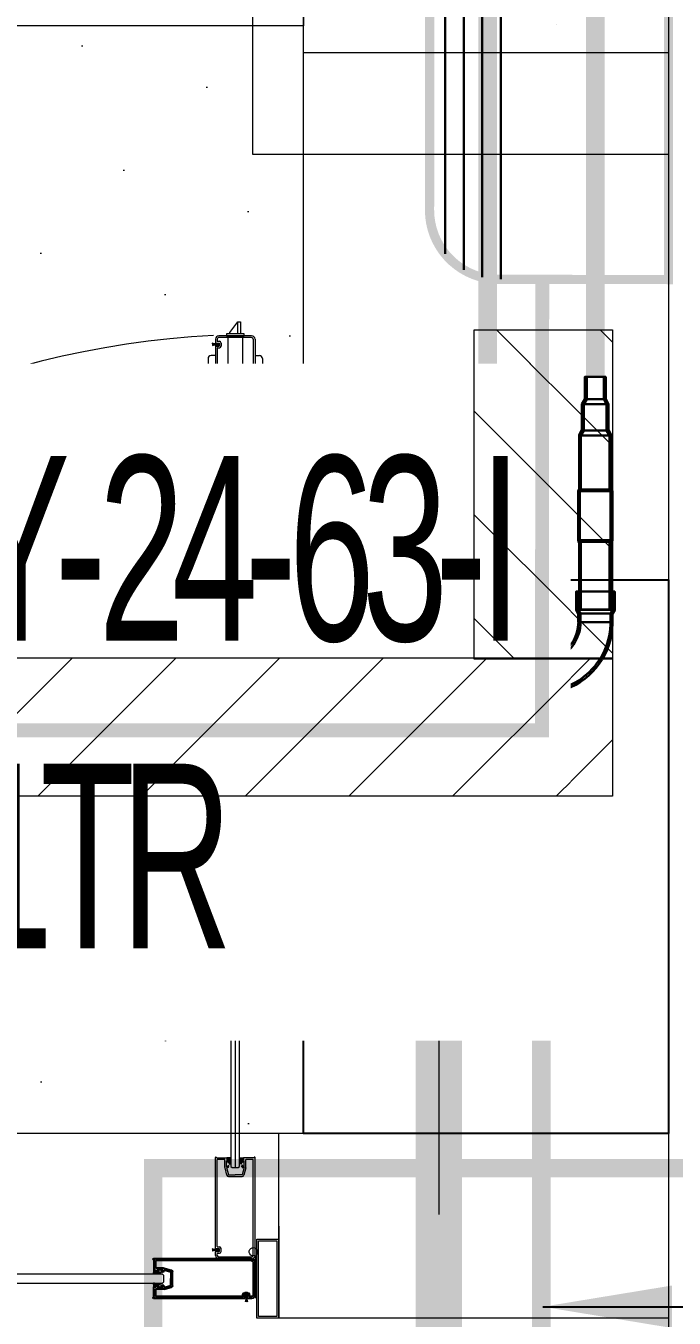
# Model space of a CAD drawing. Header units: millimetres. Extents: x -81374 to 485233, y -39075 to 157313.
# Drawn here: x 48387 to 49089, y 13484 to 14884 of the extents above; entities that cross this region are included whole.
import ezdxf
from ezdxf.enums import TextEntityAlignment as Align

# ---------------------------------------------------------------- set-up
doc = ezdxf.new("R2010")
doc.units = ezdxf.units.MM
doc.linetypes.add('CENTER', pattern=[2, 1.25, -0.25, 0.25, -0.25])
doc.linetypes.add('HIDDEN', pattern=[0.375, 0.25, -0.125])
for name, color, linetype in [('2', 7, 'Continuous'), ('ceilings', 253, 'Continuous'), ('CEN', 252, 'CENTER'), ('M-HVAC ELLIPTICAL DUCT', 6, 'Continuous'), ('M-HVAC VRV PIPE', 152, 'Continuous'), ('PCE-HVACTEXT', 7, 'Continuous')]:
    doc.layers.add(name, color=color, linetype=linetype)
for name, color, linetype, lineweight in [('CB-AC CABLE TRAY', 213, 'Continuous', 15), ('DRAIN PIPE', 76, 'Continuous', 30), ('G-IMPT', 8, 'Continuous', 5), ('M HVAC CFM TEXT', 3, 'Continuous', 30), ('MEP HVAC UNITS', 160, 'Continuous', 5), ('P-PIPE-IDEN', 7, 'Continuous', 9), ('vrv text', 90, 'Continuous', 30)]:
    doc.layers.add(name, color=color, linetype=linetype, lineweight=lineweight)
doc.styles.add('Arial_2', font='arial.ttf', dxfattribs={"height": 75})
doc.styles.add('rs', font='romans.shx', dxfattribs={"width": 0.75})
doc.styles.get("Standard").update_dxf_attribs({"font": 'arial.ttf'})
doc.dimstyles.new('GLAZ ALU', dxfattribs={"dimscale": 100, "dimtxt": 2, "dimasz": 1.4, "dimexe": 0.8, "dimexo": 0.8, "dimgap": 0.75, "dimtad": 1, "dimdec": 0, "dimzin": 0, "dimdsep": 46, "dimtxsty": 'rs', "dimcen": 0.09, "dimclrd": 8, "dimclre": 8, "dimclrt": 2, "dimadec": 0, "dimazin": 0, "dimtfac": 1, "dimtdec": 0, "dimtmove": 0, "dimatfit": 3, "dimfxl": 1, "dimtolj": 1, "dimtzin": 0, "dimarcsym": 0})

# ---------------------------------------------------------------- blocks, each defined once
blk = doc.blocks.new('ng')
at = {"layer": 'CEN', "color": 9, "linetype": 'HIDDEN', "lineweight": 0, "ltscale": 1500, "true_color": 0xc7c8ca}
blk.add_lwpolyline([(41677, 27139), (41677, 25472.8), (37577, 25472.8), (37577, 27139)], dxfattribs=at)
blk = doc.blocks.new('A$C4A242C7C')
at = {"layer": '2', "color": 6, "linetype": 'Continuous'}
for p, q in [((0, 4), (0, 115.4)), ((0.4, 115.8), (0.6, 115.8)), ((1.4, 115), (13, 115)), ((2, 113), (10.5, 113)), ((2, 4), (2, 113)), ((10.5, 103.9), (10.5, 113)), ((10.6, 103.4), (12.8, 95.2)), ((14, 111.3), (12.5, 111.3)), ((12.5, 104.8), (12.5, 111.3)), ((14, 104.8), (12.5, 104.8)), ((14.8, 103.8), (12.5, 103.8)), ((12.5, 103.8), (14.7, 95.7)), ((13, 115), (13, 112.6)), ((14.7, 112.6), (13, 112.6)), ((14, 110), (14, 111.3)), ((14, 106.1), (14, 104.8)), ((14.3, 109.8), (15, 110)), ((14.3, 106.3), (15, 106.1)), ((14.7, 112.6), (15.2, 110.4)), ((14.8, 103.8), (15.2, 105.6)), ((30.3, 112.6), (29.8, 110.4)), ((30.2, 103.8), (29.8, 105.6)), ((30.7, 109.8), (30, 110)), ((30.7, 106.3), (30, 106.1)), ((30.2, 103.8), (32.5, 103.8)), ((32, 112.6), (30.3, 112.6)), ((32.5, 103.8), (30.3, 95.7)), ((31, 111.3), (32.5, 111.3)), ((31, 110), (31, 111.3)), ((31, 106.1), (31, 104.8)), ((31, 104.8), (32.5, 104.8)), ((32, 115), (32, 112.6)), ((43.6, 115), (32, 115)), ((34.4, 103.4), (32.2, 95.2)), ((32.5, 104.8), (32.5, 111.3)), ((34.5, 113), (43, 113)), ((34.5, 103.9), (34.5, 113)), ((43, 14.2), (43, 113)), ((44.6, 115.8), (44.4, 115.8)), ((45, 11.7), (45, 115.4)), ((14.7, 95.7), (22.5, 95.7)), ((30.3, 93.7), (14.7, 93.7)), ((30.3, 95.7), (22.5, 95.7)), ((4, 2), (41, 2)), ((4, 0), (41, 0)), ((38.5, 8.4), (38.5, 11.7)), ((42.5, 13.7), (40.5, 13.7)), ((40.5, 8.8), (40.5, 11.3)), ((42.5, 6.4), (40.5, 6.4)), ((44, 11.7), (40.9, 11.7)), ((44, 8.4), (40.9, 8.4)), ((43, 4), (43, 5.9)), ((44, 11.6), (44, 11.7)), ((44, 8.4), (44, 8.5)), ((44.4, 11.2), (44.5, 11.2)), ((44.4, 8.9), (44.5, 8.9)), ((45, 4), (45, 8.4))]:
    blk.add_line(p, q, dxfattribs=at)
for centre, radius, start, end in [((0.4, 115.4), 0.4, 90, 180), ((0.6, 115.4), 0.4, 0, 90), ((1.4, 115.4), 0.4, 180, 270), ((12.5, 103.9), 2, 180, 195), ((14.2, 110), 0.2, 180, 285), ((14.2, 106.1), 0.2, 75, 180), ((14.8, 110.3), 0.4, 285, 15), ((14.8, 105.7), 0.4, 345, 75), ((30.1, 110.3), 0.4, 165, 255), ((30.1, 105.7), 0.4, 105, 195), ((30.8, 110), 0.2, 255, 0), ((30.8, 106.1), 0.2, 0, 105), ((32.5, 103.9), 2, 345, 0), ((43.6, 115.4), 0.4, 270, 0), ((44.4, 115.4), 0.4, 90, 180), ((44.6, 115.4), 0.4, 0, 90), ((14.7, 95.7), 2, 195, 270), ((30.3, 95.7), 2, 270, 345), ((4, 4), 4, 180, 270), ((4, 4), 2, 180, 270), ((40.5, 11.7), 2, 90, 180), ((40.5, 8.4), 2, 180, 270), ((40.9, 11.3), 0.4, 90, 180), ((40.9, 8.8), 0.4, 180, 270), ((41, 4), 4, 270, 0), ((41, 4), 2, 270, 0), ((42.5, 14.2), 0.5, 270, 0), ((42.5, 5.9), 0.5, 0, 90), ((44.4, 11.6), 0.4, 180, 270), ((44.4, 8.5), 0.4, 90, 180), ((44.5, 11.7), 0.5, 270, 0), ((44.5, 8.4), 0.5, 0, 90)]:
    blk.add_arc(centre, radius, start, end, dxfattribs=at)
blk = doc.blocks.new('floor plan 1')
at = {"layer": 'G-IMPT', "color": 8, "ltscale": 500}
for p, q in [((9088, -56009.4), (9088, -51009.4)), ((9088, -52559.4), (9509.9, -52559.4)), ((9509.9, -52559.4), (9533.7, -52559.4)), ((9509.9, -52645.1), (9509.9, -52559.4)), ((9509.9, -52559.4), (9509.9, -52659.4)), ((9510.1, -52759.4), (9509.9, -52559.4)), ((9511.8, -52561.3), (9531.8, -52561.3)), ((9511.8, -52643.2), (9511.8, -52561.3)), ((9531.8, -52561.3), (9531.8, -52643.2)), ((9533.7, -52559.4), (9533.7, -52645.1)), ((9533.7, -52581.8), (9533.7, -52628.6)), ((9535.5, -52581.8), (9533.7, -52581.8)), ((9535.5, -52627.2), (9535.5, -52581.8)), ((9544.4, -52579.6), (9543.7, -52577.2)), ((9544.6, -52579.6), (9544.1, -52577.2)), ((9545.6, -52579.6), (9544.4, -52579.6)), ((9544.4, -52584.9), (9544.4, -52579.6)), ((9545.6, -52581.4), (9544.4, -52581.4)), ((9545.6, -52583.2), (9544.4, -52583.2)), ((9544.8, -52579.6), (9544.6, -52577.2)), ((9545, -52579.6), (9545, -52577.2)), ((9545.2, -52579.6), (9545.5, -52577.2)), ((9545.4, -52579.6), (9545.9, -52577.2)), ((9545.6, -52579.6), (9546.3, -52577.2)), ((9545.6, -52584.9), (9545.6, -52579.6)), ((9545.6, -52584.9), (9544.4, -52584.9)), ((9635.7, -52597.5), (9634.3, -52598.9)), ((10382.1, -52597.5), (9635.7, -52597.5)), ((9634.3, -52598.9), (9634.3, -52605.6)), ((9634.3, -52605.6), (9635.7, -52607)), ((9635.7, -52607), (10382.1, -52607)), ((9539.3, -52623.7), (9574.5, -52623.7)), ((9539.3, -52625.6), (9574.5, -52625.6)), ((9535.5, -52627.5), (9535.5, -52733.6)), ((9537.4, -52627.5), (9537.4, -52731.3)), ((9572.2, -52631.7), (9572.2, -52634.8)), ((9576, -52629.8), (9574.1, -52629.8)), ((9574.1, -52632), (9574.1, -52634.4)), ((9576, -52636.7), (9574.1, -52636.7)), ((9574.2, -52633.8), (9574.2, -52632.6)), ((9574.2, -52632.6), (9579.6, -52632.6)), ((9574.2, -52633.8), (9579.6, -52633.8)), ((9577.4, -52631.7), (9574.4, -52631.7)), ((9577.4, -52634.8), (9574.4, -52634.8)), ((9576, -52633.8), (9576, -52632.6)), ((9576.4, -52627.5), (9576.4, -52629.3)), ((9576.4, -52637.2), (9576.4, -52731.3)), ((9577.4, -52631.7), (9577.4, -52631.8)), ((9577.4, -52634.7), (9577.4, -52634.8)), ((9577.8, -52632.1), (9577.9, -52632.1)), ((9577.8, -52633.8), (9577.8, -52632.6)), ((9577.8, -52634.3), (9577.9, -52634.3)), ((9578.3, -52627.5), (9578.3, -52631.7)), ((9578.3, -52634.8), (9578.3, -52733.6)), ((9579.6, -52632.6), (9582, -52631.9)), ((9579.6, -52632.8), (9582, -52632.3)), ((9579.6, -52633.8), (9579.6, -52632.6)), ((9579.6, -52633), (9582, -52632.8)), ((9579.6, -52633.2), (9582, -52633.2)), ((9579.6, -52633.4), (9582, -52633.7)), ((9579.6, -52633.7), (9582, -52634.1)), ((9579.6, -52633.8), (9582, -52634.6)), ((9533.7, -52645.1), (9509.9, -52645.1)), ((9531.8, -52643.2), (9511.8, -52643.2)), ((9545.5, -52722.7), (9545.5, -52731.3)), ((9545.6, -52722.2), (9547.6, -52714.4)), ((9547.4, -52722.5), (9549.5, -52714.8)), ((9549.5, -52722.5), (9547.4, -52722.5)), ((9548.8, -52723.5), (9547.4, -52723.5)), ((9547.4, -52723.5), (9547.4, -52729.7)), ((9548.8, -52724.7), (9548.8, -52723.5)), ((9564.3, -52712.9), (9549.5, -52712.9)), ((9549.5, -52714.8), (9556.9, -52714.8)), ((9549.5, -52722.5), (9550, -52724.3)), ((9553.6, -52722.5), (9552.2, -52723.9)), ((9552.2, -52723.9), (9552.2, -53523.5)), ((9560.2, -52722.5), (9553.6, -52722.5)), ((9564.3, -52714.8), (9556.9, -52714.8)), ((9556.9, -53524.9), (9556.9, -52722.5)), ((9561.7, -52723.9), (9560.2, -52722.5)), ((9561.7, -53523.5), (9561.7, -52723.9)), ((9564.3, -52722.5), (9563.8, -52724.3)), ((9566.4, -52722.5), (9564.3, -52714.8)), ((9564.3, -52722.5), (9566.4, -52722.5)), ((9565, -52723.5), (9566.4, -52723.5)), ((9565, -52724.7), (9565, -52723.5)), ((9568.3, -52722.2), (9566.2, -52714.4)), ((9566.4, -52723.5), (9566.4, -52729.7)), ((9568.3, -52722.7), (9568.3, -52731.3)), ((9535.9, -52734), (9536.1, -52734)), ((9536.8, -52733.2), (9547.9, -52733.2)), ((9537.4, -52731.3), (9545.5, -52731.3)), ((9548.8, -52729.7), (9547.4, -52729.7)), ((9547.9, -52733.2), (9547.9, -52730.9)), ((9549.4, -52730.9), (9547.9, -52730.9)), ((9548.8, -52728.4), (9548.8, -52729.7)), ((9549.1, -52724.9), (9549.7, -52724.7)), ((9549.1, -52728.2), (9549.7, -52728.4)), ((9549.4, -52730.9), (9550, -52728.9)), ((9564.4, -52730.9), (9563.8, -52728.9)), ((9564.8, -52724.9), (9564.1, -52724.7)), ((9564.8, -52728.2), (9564.1, -52728.4)), ((9566, -52730.9), (9564.4, -52730.9)), ((9565, -52728.4), (9565, -52729.7)), ((9565, -52729.7), (9566.4, -52729.7)), ((9566, -52733.2), (9566, -52730.9)), ((9577, -52733.2), (9566, -52733.2)), ((9568.3, -52731.3), (9576.4, -52731.3)), ((9578, -52734), (9577.8, -52734)), ((9088, -52759.4), (9510.1, -52759.4)), ((9500.4, -53465.1), (9507, -53465.1)), ((9613.5, -53465.1), (9606.8, -53465.1)), ((9497, -53585.6), (9497, -53468.4)), ((9510.4, -53468.4), (9510.4, -53572.3)), ((9603.5, -53468.4), (9603.5, -53572.3)), ((9616.8, -53585.6), (9616.8, -53468.4)), ((9535.5, -53619.9), (9535.5, -53513.8)), ((9535.9, -53513.4), (9536.1, -53513.4)), ((9536.8, -53514.2), (9547.9, -53514.2)), ((9537.4, -53516.1), (9545.5, -53516.1)), ((9537.4, -53619.9), (9537.4, -53516.1)), ((9545.5, -53524.7), (9545.5, -53516.1)), ((9548.8, -53517.7), (9547.4, -53517.7)), ((9547.4, -53523.9), (9547.4, -53517.7)), ((9547.9, -53514.2), (9547.9, -53516.5)), ((9549.4, -53516.5), (9547.9, -53516.5)), ((9548.8, -53519), (9548.8, -53517.7)), ((9549.1, -53519.2), (9549.7, -53519)), ((9549.4, -53516.5), (9550, -53518.5)), ((9564.4, -53516.5), (9563.8, -53518.5)), ((9564.8, -53519.2), (9564.1, -53519)), ((9566, -53516.5), (9564.4, -53516.5)), ((9565, -53517.7), (9566.4, -53517.7)), ((9565, -53519), (9565, -53517.7)), ((9566, -53514.2), (9566, -53516.5)), ((9577, -53514.2), (9566, -53514.2)), ((9566.4, -53523.9), (9566.4, -53517.7)), ((9568.3, -53516.1), (9576.4, -53516.1)), ((9568.3, -53524.7), (9568.3, -53516.1)), ((9576.4, -53610.2), (9576.4, -53516.1)), ((9578, -53513.4), (9577.8, -53513.4)), ((9578.3, -53612.6), (9578.3, -53513.8)), ((9545.6, -53525.2), (9547.6, -53533.1)), ((9548.8, -53523.9), (9547.4, -53523.9)), ((9549.5, -53524.9), (9547.4, -53524.9)), ((9547.4, -53524.9), (9549.5, -53532.6)), ((9548.8, -53522.7), (9548.8, -53523.9)), ((9549.1, -53522.5), (9549.7, -53522.7)), ((9549.5, -53524.9), (9550, -53523.2)), ((9549.5, -53532.6), (9556.9, -53532.6)), ((9564.3, -53534.5), (9549.5, -53534.5)), ((9553.6, -53524.9), (9552.2, -53523.5)), ((9560.2, -53524.9), (9553.6, -53524.9)), ((9564.3, -53532.6), (9556.9, -53532.6)), ((9561.7, -53523.5), (9560.2, -53524.9)), ((9564.3, -53524.9), (9563.8, -53523.2)), ((9564.8, -53522.5), (9564.1, -53522.7)), ((9564.3, -53524.9), (9566.4, -53524.9)), ((9566.4, -53524.9), (9564.3, -53532.6)), ((9565, -53522.7), (9565, -53523.9)), ((9565, -53523.9), (9566.4, -53523.9)), ((9568.3, -53525.2), (9566.2, -53533.1)), ((9530.8, -53562.3), (9535.5, -53562.3)), ((9583, -53562.3), (9578.3, -53562.3)), ((9513.7, -53575.6), (9527.5, -53575.6)), ((9527.5, -53598.9), (9527.5, -53565.6)), ((9535.5, -53587), (9535.5, -53577.5)), ((9535.5, -53577.5), (9578.3, -53577.5)), ((9578.3, -53577.5), (9578.3, -53587)), ((9586.3, -53598.9), (9586.3, -53565.6)), ((9600.1, -53575.6), (9586.3, -53575.6)), ((9527.5, -53588.9), (9500.4, -53588.9)), ((9578.3, -53587), (9535.5, -53587)), ((9549.2, -53622.2), (9549.2, -53587)), ((9549.2, -53587), (9564.5, -53587)), ((9564.5, -53587), (9564.5, -53622.2)), ((9586.3, -53588.9), (9613.5, -53588.9)), ((9535.5, -53602.3), (9530.8, -53602.3)), ((9578.3, -53602.3), (9583, -53602.3)), ((9572.2, -53615.8), (9572.2, -53612.6)), ((9576, -53610.7), (9574.1, -53610.7)), ((9574.1, -53615.4), (9574.1, -53613)), ((9576, -53617.7), (9574.1, -53617.7)), ((9574.2, -53613.6), (9574.2, -53614.9)), ((9574.2, -53613.6), (9579.6, -53613.6)), ((9574.2, -53614.9), (9579.6, -53614.9)), ((9577.4, -53612.6), (9574.4, -53612.6)), ((9577.4, -53615.8), (9574.4, -53615.8)), ((9576, -53613.6), (9576, -53614.9)), ((9576.4, -53619.9), (9576.4, -53618.1)), ((9577.4, -53612.7), (9577.4, -53612.6)), ((9577.4, -53615.8), (9577.4, -53615.7)), ((9577.8, -53613.1), (9577.9, -53613.1)), ((9577.8, -53613.6), (9577.8, -53614.9)), ((9577.8, -53615.3), (9577.9, -53615.3)), ((9578.3, -53619.9), (9578.3, -53615.8)), ((9579.6, -53613.6), (9582, -53612.9)), ((9579.6, -53613.8), (9582, -53613.4)), ((9579.6, -53613.6), (9579.6, -53614.9)), ((9579.6, -53614.1), (9582, -53613.8)), ((9579.6, -53614.3), (9582, -53614.3)), ((9579.6, -53614.5), (9582, -53614.7)), ((9579.6, -53614.7), (9582, -53615.2)), ((9579.6, -53614.9), (9582, -53615.6)), ((9539.3, -53621.8), (9574.5, -53621.8)), ((9539.3, -53623.7), (9574.5, -53623.7)), ((9566.4, -53623.7), (9547.4, -53623.7)), ((9547.4, -53623.7), (9547.4, -53625.9)), ((9547.4, -53625.9), (9566.4, -53625.9)), ((9565.5, -53622.2), (9548.3, -53622.2)), ((9548.3, -53622.2), (9548.3, -53623.7)), ((9548.3, -53623.7), (9565.5, -53623.7)), ((9564.5, -53622.2), (9549.2, -53622.2)), ((9551.2, -53638.7), (9551.2, -53625.9)), ((9554.1, -53625.9), (9554.1, -53638.7)), ((9562.6, -53627.3), (9554.1, -53638.7)), ((9562.6, -53625.9), (9562.6, -53627.3)), ((9565.5, -53623.7), (9565.5, -53622.2)), ((9566.4, -53625.9), (9566.4, -53623.7)), ((9554.1, -53638.7), (9551.2, -53638.7)), ((9088, -54919.9), (9088, -53819.9)), ((9088, -53819.9), (9538, -53819.9)), ((9538, -53819.9), (9538, -54919.9))]:
    blk.add_line(p, q, dxfattribs=at)
for centre, radius, start, end in [((9539.3, -52627.5), 3.81, 90, 180), ((9539.3, -52627.5), 1.9, 90, 180), ((9574.5, -52627.5), 3.81, 0, 90), ((9574.5, -52627.5), 1.9, 0, 90), ((9533.6, -52674.5), 950.6, 272.8185, 3.4941), ((9574.1, -52631.7), 1.9, 90, 180), ((9574.1, -52634.8), 1.9, 180, 270), ((9574.4, -52632), 0.381, 90, 180), ((9574.4, -52634.4), 0.381, 180, 270), ((9576, -52629.3), 0.476, 270, 0), ((9576, -52637.2), 0.476, 0, 90), ((9577.8, -52631.8), 0.381, 180, 270), ((9577.8, -52634.7), 0.381, 90, 180), ((9577.9, -52631.7), 0.476, 270, 0), ((9577.9, -52634.8), 0.476, 0, 90), ((9547.4, -52722.7), 1.9, 165, 180), ((9549.5, -52714.8), 1.9, 90, 165), ((9564.3, -52714.8), 1.9, 15, 90), ((9566.4, -52722.7), 1.9, 0, 15), ((9535.9, -52733.6), 0.381, 180, 270), ((9536.1, -52733.6), 0.381, 270, 0), ((9536.8, -52733.6), 0.381, 90, 180), ((9549, -52724.7), 0.19, 180, 285), ((9549, -52728.4), 0.19, 75, 180), ((9549.6, -52724.3), 0.381, 285, 15), ((9549.6, -52728.8), 0.381, 345, 75), ((9564.2, -52724.3), 0.381, 165, 255), ((9564.2, -52728.8), 0.381, 105, 195), ((9564.8, -52724.7), 0.19, 255, 0), ((9564.8, -52728.4), 0.19, 0, 105), ((9577, -52733.6), 0.381, 0, 90), ((9577.8, -52733.6), 0.381, 180, 270), ((9578, -52733.6), 0.381, 270, 0), ((9500.4, -53468.4), 3.33, 90, 180), ((9507, -53468.4), 3.33, 0, 90), ((9606.8, -53468.4), 3.33, 90, 180), ((9613.5, -53468.4), 3.33, 0, 90), ((9535.9, -53513.8), 0.381, 90, 180), ((9536.1, -53513.8), 0.381, 0, 90), ((9536.8, -53513.8), 0.381, 180, 270), ((9549, -53519), 0.19, 180, 285), ((9549.6, -53518.6), 0.381, 285, 15), ((9564.2, -53518.6), 0.381, 165, 255), ((9564.8, -53519), 0.19, 255, 0), ((9577, -53513.8), 0.381, 270, 0), ((9577.8, -53513.8), 0.381, 90, 180), ((9578, -53513.8), 0.381, 0, 90), ((9547.4, -53524.7), 1.9, 180, 195), ((9549.5, -53532.6), 1.9, 195, 270), ((9549, -53522.7), 0.19, 75, 180), ((9549.6, -53523.1), 0.381, 345, 75), ((9564.2, -53523.1), 0.381, 105, 195), ((9564.3, -53532.6), 1.9, 270, 345), ((9564.8, -53522.7), 0.19, 0, 105), ((9566.4, -53524.7), 1.9, 345, 0), ((9530.8, -53565.6), 3.33, 90, 180), ((9583, -53565.6), 3.33, 0, 90), ((9513.7, -53572.3), 3.33, 180, 270), ((9600.1, -53572.3), 3.33, 270, 0), ((9500.4, -53585.6), 3.33, 180, 270), ((9613.5, -53585.6), 3.33, 270, 0), ((9530.8, -53598.9), 3.33, 180, 270), ((9583, -53598.9), 3.33, 270, 0), ((9539.3, -53619.9), 3.81, 180, 270), ((9539.3, -53619.9), 1.9, 180, 270), ((9574.1, -53612.6), 1.9, 90, 180), ((9574.1, -53615.8), 1.9, 180, 270), ((9574.4, -53613), 0.381, 90, 180), ((9574.4, -53615.4), 0.381, 180, 270), ((9574.5, -53619.9), 3.81, 270, 0), ((9574.5, -53619.9), 1.9, 270, 0), ((9576, -53610.2), 0.476, 270, 0), ((9576, -53618.1), 0.476, 0, 90), ((9577.8, -53612.7), 0.381, 180, 270), ((9577.8, -53615.7), 0.381, 90, 180), ((9577.9, -53612.6), 0.476, 270, 0), ((9577.9, -53615.8), 0.476, 0, 90)]:
    blk.add_arc(centre, radius, start, end, dxfattribs=at)
at = {"layer": 'G-IMPT', "color": 8, "ltscale": 500, "extrusion": (0, 0, -1)}
blk.add_arc((-9537.3, -52631.4), 4.58, 66.5437, 38.2063, dxfattribs=at)
at = {"layer": 'G-IMPT', "color": 8, "ltscale": 500}
for points in [[(9552.2, -52732.6), (9547.9, -52732), (9550, -52731.6), (9551.3, -52732.3)], [(9552.2, -52733.6), (9547.9, -52733.2), (9547.9, -52732), (9552.2, -52732.6)], [(9551.8, -52728.2), (9549.5, -52728.2), (9550.3, -52728), (9551.1, -52728)], [(9551.1, -52728.6), (9550.3, -52728.5), (9549.5, -52728.2), (9551.8, -52728.2)], [(9551.3, -52732.3), (9550, -52731.6), (9550.2, -52729.8), (9551.2, -52730)], [(9551.1, -52729.3), (9550.2, -52729.2), (9550.3, -52728.5), (9551.1, -52728.6)], [(9551.9, -52729.6), (9550.2, -52729.4), (9550.2, -52729.2), (9551.1, -52729.3)], [(9551.2, -52730), (9550.2, -52729.8), (9550.2, -52729.4), (9551.9, -52729.6)], [(9551.1, -52728), (9550.3, -52728), (9550.4, -52726.8), (9551.1, -52727)], [(9551.1, -52727), (9550.4, -52726.8), (9550.4, -52726.1), (9551.8, -52726.8)], [(9561.6, -52732.6), (9566, -52732), (9563.8, -52731.6), (9562.6, -52732.3)], [(9561.6, -52733.6), (9566, -52733.2), (9566, -52732), (9561.6, -52732.6)], [(9561.9, -52729.6), (9563.6, -52729.4), (9563.6, -52729.2), (9562.7, -52729.3)], [(9562.7, -52730), (9563.7, -52729.8), (9563.6, -52729.4), (9561.9, -52729.6)], [(9562.8, -52727), (9563.4, -52726.8), (9563.4, -52726.1), (9562, -52726.8)], [(9562.1, -52728.2), (9564.3, -52728.2), (9563.5, -52728), (9562.7, -52728)], [(9562.7, -52728.6), (9563.6, -52728.5), (9564.3, -52728.2), (9562.1, -52728.2)], [(9562.6, -52732.3), (9563.8, -52731.6), (9563.7, -52729.8), (9562.7, -52730)], [(9562.7, -52728), (9563.5, -52728), (9563.4, -52726.8), (9562.8, -52727)], [(9562.7, -52729.3), (9563.6, -52729.2), (9563.6, -52728.5), (9562.7, -52728.6)], [(9552.2, -53513.8), (9547.9, -53514.2), (9547.9, -53515.4), (9552.2, -53514.8)], [(9552.2, -53514.8), (9547.9, -53515.4), (9550, -53515.8), (9551.3, -53515.1)], [(9551.1, -53518.8), (9550.3, -53518.9), (9549.5, -53519.2), (9551.8, -53519.2)], [(9551.8, -53519.2), (9549.5, -53519.2), (9550.3, -53519.5), (9551.1, -53519.4)], [(9551.3, -53515.1), (9550, -53515.8), (9550.2, -53517.6), (9551.2, -53517.4)], [(9551.2, -53517.4), (9550.2, -53517.6), (9550.2, -53518), (9551.9, -53517.9)], [(9551.9, -53517.9), (9550.2, -53518), (9550.2, -53518.2), (9551.1, -53518.1)], [(9551.1, -53518.1), (9550.2, -53518.2), (9550.3, -53518.9), (9551.1, -53518.8)], [(9551.1, -53519.4), (9550.3, -53519.5), (9550.4, -53520.6), (9551.1, -53520.4)], [(9551.1, -53520.4), (9550.4, -53520.6), (9550.4, -53521.3), (9551.8, -53520.6)], [(9561.6, -53513.8), (9566, -53514.2), (9566, -53515.4), (9561.6, -53514.8)], [(9561.6, -53514.8), (9566, -53515.4), (9563.8, -53515.8), (9562.6, -53515.1)], [(9562.7, -53517.4), (9563.7, -53517.6), (9563.6, -53518), (9561.9, -53517.9)], [(9561.9, -53517.9), (9563.6, -53518), (9563.6, -53518.2), (9562.7, -53518.1)], [(9562.8, -53520.4), (9563.4, -53520.6), (9563.4, -53521.3), (9562, -53520.6)], [(9562.7, -53518.8), (9563.6, -53518.9), (9564.3, -53519.2), (9562.1, -53519.2)], [(9562.1, -53519.2), (9564.3, -53519.2), (9563.5, -53519.5), (9562.7, -53519.4)], [(9562.6, -53515.1), (9563.8, -53515.8), (9563.7, -53517.6), (9562.7, -53517.4)], [(9562.7, -53518.1), (9563.6, -53518.2), (9563.6, -53518.9), (9562.7, -53518.8)], [(9562.7, -53519.4), (9563.5, -53519.5), (9563.4, -53520.6), (9562.8, -53520.4)]]:
    blk.add_3dface(points, dxfattribs=at)
at = {"layer": 'CEN', "linetype": 'Continuous'}
blk.add_blockref('ng', (-28240.4, -78519.6), dxfattribs=at)
at = {"layer": 'G-IMPT', "color": 8, "ltscale": 500, "xscale": -0.9523809523809528, "yscale": 0.9523809523809528, "zscale": 0.9523809523809528, "rotation": 270.000000000004}
blk.add_blockref('A$C4A242C7C', (9535.5, -52623.7), dxfattribs=at)
at = {"layer": 'G-IMPT', "color": 8, "ltscale": 500}
for rotation, p in [(359.9992, (39680.6, -4989.6, 0)), (359.9992, (35886.7, -10139.3, 0)), (270.0008, (28873.3, -20643.5, 0)), (359.9992, (11975.3, -26935.4, 0)), (359.9992, (15267.6, -26935.4, 0)), (359.9992, (26686.3, -26987.7, 0)), (270.0008, (15861.1, -28615, 0)), (89.9992, (23697.8, -33300.6, 0)), (89.9992, (23597.9, -35337.7, 0)), (89.9992, (23597.9, -37388.3, 0)), (359.9992, (13750.4, -37781.5, 0)), (89.9992, (23697.8, -40746.8, 0)), (89.9992, (23597.8, -44302.5, 0)), (89.9992, (23597.8, -46399.1, 0)), (89.9992, (23697.8, -48339.8, 0)), (89.9992, (23697.8, -54280, 0)), (359.9992, (27418.1, -55702.4, 0)), (89.9992, (9671.9, -65856.5, 0)), (359.9992, (4684.1, -67403.4, 0)), (359.9992, (8737.2, -67403.4, 0))]:
    blk.add_attdef('PARTITIONTYPE', text='', height=200, rotation=rotation, dxfattribs=at).set_placement(p, align=Align.MIDDLE_CENTER)
mesh = blk.add_polyface(dxfattribs=at)
corners = [(9638.8, -52596.4), (9638.5, -52595.8), (9637.9, -52595.8), (9638.6, -52597.1)]
mesh.append_faces([[corners[k] for k in face] for face in [(3, 2, 1, 0)]], dxfattribs={"color": 8})
mesh = blk.add_polyface(dxfattribs=at)
corners = [(9639.7, -52596.5), (9639.7, -52595.7), (9638.5, -52595.8), (9638.8, -52596.4)]
mesh.append_faces([[corners[k] for k in face] for face in [(3, 2, 1, 0)]], dxfattribs={"color": 8})
mesh = blk.add_polyface(dxfattribs=at)
corners = [(9640, -52597.1), (9640, -52594.9), (9639.7, -52595.7), (9639.7, -52596.5)]
mesh.append_faces([[corners[k] for k in face] for face in [(3, 2, 1, 0)]], dxfattribs={"color": 8})
mesh = blk.add_polyface(dxfattribs=at)
corners = [(9640.4, -52596.5), (9640.3, -52595.6), (9640, -52594.9), (9640, -52597.1)]
mesh.append_faces([[corners[k] for k in face] for face in [(3, 2, 1, 0)]], dxfattribs={"color": 8})
mesh = blk.add_polyface(dxfattribs=at)
corners = [(9641.1, -52596.5), (9641, -52595.6), (9640.3, -52595.6), (9640.4, -52596.5)]
mesh.append_faces([[corners[k] for k in face] for face in [(3, 2, 1, 0)]], dxfattribs={"color": 8})
mesh = blk.add_polyface(dxfattribs=at)
corners = [(9641.3, -52597.2), (9641.2, -52595.6), (9641, -52595.6), (9641.1, -52596.5)]
mesh.append_faces([[corners[k] for k in face] for face in [(3, 2, 1, 0)]], dxfattribs={"color": 8})
mesh = blk.add_polyface(dxfattribs=at)
corners = [(9641.8, -52596.5), (9641.5, -52595.5), (9641.2, -52595.6), (9641.3, -52597.2)]
mesh.append_faces([[corners[k] for k in face] for face in [(3, 2, 1, 0)]], dxfattribs={"color": 8})
mesh = blk.add_polyface(dxfattribs=at)
corners = [(9644.1, -52596.6), (9643.4, -52595.4), (9641.5, -52595.5), (9641.8, -52596.5)]
mesh.append_faces([[corners[k] for k in face] for face in [(3, 2, 1, 0)]], dxfattribs={"color": 8})
mesh = blk.add_polyface(dxfattribs=at)
corners = [(9644.4, -52597.6), (9643.8, -52593.2), (9643.4, -52595.4), (9644.1, -52596.6)]
mesh.append_faces([[corners[k] for k in face] for face in [(3, 2, 1, 0)]], dxfattribs={"color": 8})
mesh = blk.add_polyface(dxfattribs=at)
corners = [(9645.4, -52597.6), (9645, -52593.2), (9643.8, -52593.2), (9644.4, -52597.6)]
mesh.append_faces([[corners[k] for k in face] for face in [(3, 2, 1, 0)]], dxfattribs={"color": 8})
mesh = blk.add_polyface(dxfattribs=at)
corners = [(9638.8, -52608.1), (9638.5, -52608.8), (9637.9, -52608.8), (9638.6, -52607.4)]
mesh.append_faces([[corners[k] for k in face] for face in [(0, 1, 2, 3)]], dxfattribs={"color": 8})
mesh = blk.add_polyface(dxfattribs=at)
corners = [(9639.7, -52608.1), (9639.7, -52608.9), (9638.5, -52608.8), (9638.8, -52608.1)]
mesh.append_faces([[corners[k] for k in face] for face in [(0, 1, 2, 3)]], dxfattribs={"color": 8})
mesh = blk.add_polyface(dxfattribs=at)
corners = [(9640, -52607.4), (9640, -52609.7), (9639.7, -52608.9), (9639.7, -52608.1)]
mesh.append_faces([[corners[k] for k in face] for face in [(0, 1, 2, 3)]], dxfattribs={"color": 8})
mesh = blk.add_polyface(dxfattribs=at)
corners = [(9640.4, -52608.1), (9640.3, -52608.9), (9640, -52609.7), (9640, -52607.4)]
mesh.append_faces([[corners[k] for k in face] for face in [(0, 1, 2, 3)]], dxfattribs={"color": 8})
mesh = blk.add_polyface(dxfattribs=at)
corners = [(9641.1, -52608), (9641, -52609), (9640.3, -52608.9), (9640.4, -52608.1)]
mesh.append_faces([[corners[k] for k in face] for face in [(0, 1, 2, 3)]], dxfattribs={"color": 8})
mesh = blk.add_polyface(dxfattribs=at)
corners = [(9641.3, -52607.3), (9641.2, -52609), (9641, -52609), (9641.1, -52608)]
mesh.append_faces([[corners[k] for k in face] for face in [(0, 1, 2, 3)]], dxfattribs={"color": 8})
mesh = blk.add_polyface(dxfattribs=at)
corners = [(9641.8, -52608), (9641.5, -52609), (9641.2, -52609), (9641.3, -52607.3)]
mesh.append_faces([[corners[k] for k in face] for face in [(0, 1, 2, 3)]], dxfattribs={"color": 8})
mesh = blk.add_polyface(dxfattribs=at)
corners = [(9644.1, -52607.9), (9643.4, -52609.2), (9641.5, -52609), (9641.8, -52608)]
mesh.append_faces([[corners[k] for k in face] for face in [(0, 1, 2, 3)]], dxfattribs={"color": 8})
mesh = blk.add_polyface(dxfattribs=at)
corners = [(9644.4, -52607), (9643.8, -52611.3), (9643.4, -52609.2), (9644.1, -52607.9)]
mesh.append_faces([[corners[k] for k in face] for face in [(0, 1, 2, 3)]], dxfattribs={"color": 8})
mesh = blk.add_polyface(dxfattribs=at)
corners = [(9645.4, -52607), (9645, -52611.3), (9643.8, -52611.3), (9644.4, -52607)]
mesh.append_faces([[corners[k] for k in face] for face in [(0, 1, 2, 3)]], dxfattribs={"color": 8})
blk = doc.blocks.new('GRID')
at = {"layer": 'ceilings', "lineweight": 5, "transparency": 33554597}
h = blk.add_hatch(dxfattribs=at)
h.set_pattern_fill('DOTS', color=8, scale=80, angle=45)
h.paths.add_polyline_path([(56229.9, 61282.6), (56229.9, 61882.6), (56829.9, 61882.6), (56829.9, 61282.6)])
at = {"layer": 'ceilings', "color": 8, "lineweight": 5}
blk.add_lwpolyline([(56229.9, 61282.6), (56229.9, 61882.6), (56829.9, 61882.6), (56829.9, 61282.6)], close=True, dxfattribs=at)
blk = doc.blocks.new('HI-WALL UNIT - 2.8 TR')
at = {"layer": 'MEP HVAC UNITS', "const_width": 10}
for points in [[(383644, 116956.5, 0.530834), (383659.9, 117047.1), (383639.9, 117047.2), (383682.1, 117125.5), (383724.2, 117047.1), (383704.2, 117047.1, -0.508228), (383644.4, 116956.7)], [(384087.9, 116956.2, -0.530834), (384072.1, 117046.8), (384092.1, 117046.8), (384050.1, 117125.2), (384007.9, 117046.8), (384027.9, 117046.8, 0.508228), (384087.5, 116956.3)]]:
    blk.add_lwpolyline(points, format="xyb", dxfattribs=at)
blk.add_lwpolyline([(383832.7, 116985.8), (383877, 116985.8), (383877, 117047), (383897, 117046.9), (383855, 117125.3), (383812.8, 117047), (383832.8, 117047)], close=True, dxfattribs=at)
blk.add_lwpolyline([(384554.3, 116656.1), (383204.3, 116656.1), (383204.5, 116839.8, -0.414214), (383279.5, 116914.7), (384430.2, 116914, -0.303397), (384554.5, 116839.8)], format="xyb", close=True, dxfattribs=at)
at = {"layer": 'MEP HVAC UNITS', "const_width": 2.53}
for points in [[(384503.6, 116897.8), (383232, 116897.8)], [(384527.2, 116877.7), (383214.8, 116877.7)], [(384546.6, 116857.6), (383206.6, 116857.6)], [(384554.5, 116837.5), (383204.5, 116837.5)]]:
    blk.add_lwpolyline(points, dxfattribs=at)
at = {"layer": 'M HVAC CFM TEXT', "color": 7, "insert": (384295.6, 116743.7), "char_height": 67.2, "width": 904.861, "attachment_point": 6, "rotation": 359.9494}
blk.add_mtext('{\\Fcomplex.shx|c0; HI-WALL UNIT}', dxfattribs=at)
blk = doc.blocks.new('zw$4E06')
at = {"layer": 'vrv text'}
for points in [[(-121.1, 47.1), (-125.2, 47.1, 0.219765), (-200.2, 8.6), (-201.3, 7.2), (-202.6, 5.5), (-203.7, 4), (-204.8, 2.4, 0.042815), (-212.3, -11.4), (-213.2, -13.1), (-214, -14.9), (-214.7, -16.9), (-215.5, -18.7), (-216, -20.6), (-216.2, -21.1), (-216.5, -21.9), (-216.8, -22.4), (-217.1, -23), (-217.3, -23.6), (-218.4, -25.2), (-218.7, -25.5), (-219.1, -26.1), (-219.7, -26.5), (-220.2, -27), (-220.4, -27.4), (-221, -27.8), (-221.5, -28.3), (-222.1, -28.5), (-222.4, -28.9), (-223, -29.2), (-223.6, -29.4)], [(-121.1, 50.2), (-123.4, 50.2, 0.309599), (-218.4, -17.7), (-219.1, -19.5)], [(-121.1, 3.6), (-124.1, 3.6, 0.392074), (-177.9, -51.8), (-178.1, -53.3), (-177.9, -54.6, 0.393328), (-124.1, -110.1), (-121.1, -110.1)], [(-121.1, 0.5), (-122.6, 0.5), (-123.9, 0.4, 0.390764), (-175, -51.8), (-175, -54.6, 0.390298), (-123.9, -107), (-121.1, -107)], [(-231.4, -31.6), (-231.1, -31.8, 0.021844), (-210.1, -47.1), (-199.6, -53.3), (-205.4, -43)], [(-205.4, -63.6), (-199.6, -53.3), (-210, -59.8, 0.03043), (-231.1, -74.8), (-231.4, -75)], [(-121.1, -153.7), (-123.2, -153.7, -0.308139), (-215.5, -87.9), (-216, -86), (-216.2, -85.3), (-216.5, -84.9), (-216.8, -84.2), (-217.1, -83.6), (-217.3, -83.1), (-217.7, -82.6), (-218, -82), (-218.4, -81.6), (-218.7, -81.1), (-219.1, -80.5), (-219.7, -80.2), (-220.2, -79.8), (-220.4, -79.2), (-221, -78.7), (-221.5, -78.5), (-222.1, -78.1), (-222.4, -77.6, 0.112916), (-230.1, -75.2), (-230.7, -75), (-231.4, -75)], [(-121.1, -156.8), (-123.4, -156.8, -0.307918), (-218.4, -89), (-219.1, -87.1), (-219.1, -86.6), (-219.3, -86), (-219.7, -85.7), (-219.9, -85.1), (-220.2, -84.8), (-220.2, -84.2), (-220.6, -83.8), (-221, -83.5), (-221.2, -82.9), (-221.5, -82.7), (-221.9, -82.2), (-222.3, -81.8), (-222.6, -81.6), (-223, -81.3), (-223.3, -80.9), (-223.7, -80.7), (-224.3, -80.3), (-224.6, -80), (-225.2, -79.8), (-225.4, -79.6), (-225.9, -79.4), (-226.5, -79.2), (-226.8, -79), (-227.4, -78.7), (-228.5, -78.7), (-228.9, -78.5), (-229.4, -78.3), (-230.4, -78.3), (-230.9, -78.1), (-231.4, -78.1)]]:
    blk.add_lwpolyline(points, format="xyb", dxfattribs=at)
for points in [[(-167.1, 36), (-169.3, 38.2)], [(-160.7, 38.8), (-163.1, 41.3)], [(-153.9, 41.7), (-156.3, 43.9)], [(-146.7, 43.7), (-149.1, 46.3)], [(-139, 45.4), (-141.6, 48.1)], [(-130.5, 46.5), (-133.4, 49.4)], [(-121.7, 47.1), (-124.8, 50.2)], [(-76.5, 50.2), (-76.5, 53.3), (-103.7, 53.3), (-109, 50.2), (-121.1, 50.2)], [(-102.8, 50.2), (-108.1, 47.1), (-121.1, 47.1)], [(-121.1, 3.5), (-121.1, 47.1)], [(-112.1, 47.1), (-115.3, 50.2)], [(-108.1, 3.5), (-108.1, 47.1)], [(-104.8, 49.1), (-107, 51.3)], [(-103, 1.7), (-103, 48.5)], [(-102.8, 50.2), (-102.8, 39.7)], [(-76.5, 0.4), (-76.5, 50.2), (-102.8, 50.2), (-102.8, 0.4)], [(-102.8, 47.2), (-102.8, 0.2)], [(-102.8, 45.4), (-102.8, 2.7)], [(-102.6, 48.4), (-5, 48.4), (-2.6, 50), (0, 50)], [(-102.6, 1.5), (-102.6, 48.4)], [(0.2, 47.2), (-1.8, 47.2), (-4.2, 45.9), (-102.6, 45.9)], [(-4.2, 45.9), (-4.2, 4.2), (-102.6, 4.2)], [(-96.5, 50.2), (-99.6, 53.3)], [(-87.1, 50.2), (-90.3, 53.3)], [(-77.8, 50.2), (-80.9, 53.3)], [(-76.5, 50.2), (-76.5, 39.7)], [(-25.5, 45.9), (-33.3, 45.9)], [(-1.8, 47.2), (-1.8, 2.7), (0, 2.7)], [(151.5, 48.4), (72.8, 48.4), (70.2, 50), (-0.9, 50)], [(0, 47.2), (69.7, 47.2), (71.9, 45.9), (150.7, 45.9), (157.9, 41.6), (196.1, 41.6), (203.3, 37.7), (203.3, 12.7), (196.1, 8.5), (157.9, 8.5), (150.7, 4.2), (71.9, 4.2), (69.7, 2.7)], [(69.7, 47.2), (69.7, 2.7)], [(70.2, 0), (72.8, 1.5), (151.5, 1.5), (158.7, 5.7), (196.1, 5.7), (203.3, 9.9), (235.9, 9.9), (235.9, 40.3), (203.3, 40.3), (196.1, 44.3)], [(71.9, 45.9), (71.9, 4.2)], [(93.4, 45.9), (101.1, 45.9)], [(150.7, 45.9), (150.7, 4.2)], [(158.7, 44.3), (151.5, 48.4)], [(157.9, 41.6), (157.9, 8.5)], [(196.1, 44.3), (158.7, 44.3)], [(196.1, 41.6), (196.1, 8.5)], [(203.3, 37.7), (235.9, 37.7)], [(-189.2, 20.4), (-191.4, 22.8)], [(-184, 24.8), (-186.4, 27.2)], [(-178.9, 28.9), (-181.1, 31.2)], [(-173, 32.5), (-175.2, 34.8)], [(-206.3, -0.2), (-208.7, 2)], [(-202.4, 5.5), (-204.6, 7.7)], [(-198.3, 10.7), (-200.6, 13.1)], [(-193.9, 15.8), (-196, 17.8)], [(-130.5, -0.5), (-133.3, 2.2)], [(-122.1, 0.4), (-125, 3.5)], [(-121.1, 3.5), (-108.1, 3.5), (-102.8, 0.4), (-76.5, 0.4), (-76.5, -2.8), (-103.7, -2.8), (-109, 0.4), (-121.1, 0.4)], [(-112.7, 0.4), (-115.8, 3.5)], [(-100, -2.8), (-103.9, 0.9)], [(0, 0), (-2.6, 0), (-5, 1.5), (-102.6, 1.5)], [(-90.8, -2.8), (-93.9, 0.4)], [(-81.2, -2.8), (-84.4, 0.4)], [(-25.5, 4.2), (-33.3, 4.2)], [(-4.2, 4.2), (-1.8, 2.7)], [(69.7, 2.7), (-0.7, 2.7)], [(0, 0), (70.2, 0)], [(93.4, 4.2), (101.1, 4.2)], [(203.3, 12.7), (235.9, 12.7)], [(-215.5, -19), (-218, -16.8)], [(-212.9, -12.5), (-215.1, -10.1)], [(-209.7, -6.3), (-211.9, -3.9)], [(-160.9, -17.3), (-163.3, -15.1)], [(-156.3, -12.7), (-158.3, -10.5)], [(-150.7, -8.5), (-153.1, -6.3)], [(-144.7, -5.1), (-147.1, -2.8)], [(-138.3, -2.4), (-140.6, 0)], [(-500.2, -74.1), (-500.2, -32.3), (-507.4, -36.8), (-545.4, -36.8), (-545.4, -34)], [(-545.4, -34), (-507.9, -34)], [(-545.4, -36.8), (-545.4, -69.9)], [(-507.9, -34), (-500.8, -29.8)], [(-507.4, -36.8), (-507.4, -69.9)], [(-500.8, -29.8), (-422.1, -29.8)], [(-349.3, -31.1), (-419, -31.1), (-421.4, -32.3), (-500.2, -32.3)], [(-442.7, -32.3), (-450.4, -32.3)], [(-422.1, -29.8), (-419.5, -28.3)], [(-421.4, -32.3), (-421.4, -74.1), (-419, -75.6)], [(-419.5, -28.3), (-348.4, -28.3)], [(-419, -31.1), (-419, -75.6), (-348.5, -75.6)], [(-349.5, -31.1), (-347.5, -31.1), (-345.2, -32.3), (-246.7, -32.3)], [(-246.7, -29.8), (-344.3, -29.8), (-346.9, -28.3), (-349.3, -28.3)], [(-347.5, -31.1), (-347.5, -75.6), (-349.3, -75.6)], [(-345.2, -32.3), (-345.2, -74.1), (-246.7, -74.1)], [(-323.7, -32.3), (-316, -32.3)], [(-240.6, -28.5), (-246.2, -25.2), (-273.2, -25.2), (-273.2, -28.5), (-246.9, -28.5), (-241.6, -31.6)], [(-272.1, -28.5), (-273.2, -27.4)], [(-273.2, -28.5), (-273.2, -41)], [(-273.2, -78.1), (-273.2, -28.5)], [(-262.7, -28.5), (-265.8, -25.2)], [(-253.1, -28.5), (-256.4, -25.2)], [(-240.8, -31.6), (-247.1, -25.2)], [(-246.9, -75.6), (-246.9, -28.3), (-246.9, -75.6)], [(-246.9, -28.5), (-246.9, -41)], [(-246.9, -78.1), (-246.9, -28.5)], [(-246.7, -76.7), (-246.7, -29.8)], [(-246.7, -76.8), (-246.7, -29.8)], [(-241.6, -75), (-241.6, -31.6)], [(-241.6, -31.6), (-231.4, -31.6)], [(-240.6, -28.5), (-231.4, -28.5)], [(-231.3, -31.6), (-234.4, -28.5)], [(-231.4, -28.5), (-229.8, -28.5), (-229.4, -28.3), (-228.9, -28.3), (-228.5, -28.1), (-227.8, -27.9), (-227.4, -27.8), (-226.8, -27.6), (-226.5, -27.4), (-225.9, -27.4), (-225.4, -27), (-225.2, -26.8), (-224.6, -26.5), (-224.3, -26.3), (-223.7, -26.1), (-223, -25.4), (-222.6, -25.2), (-222.3, -24.6), (-221.9, -24.3), (-221.5, -24.1), (-221.2, -23.6), (-221, -23.2), (-220.6, -22.8), (-220.2, -22.3), (-220.2, -22.1), (-219.9, -21.5), (-219.7, -21.1), (-219.3, -20.6), (-219.1, -20), (-219.1, -19.7)], [(-228.9, -31.4), (-229.6, -31.6), (-231.4, -31.6)], [(-223.9, -29.6), (-226.1, -27.4)], [(-218.6, -25.4), (-221, -23.2)], [(-216, -21), (-216, -20.6)], [(-171.7, -34.8), (-174.1, -32.3)], [(-168.8, -28.3), (-171, -25.9)], [(-165.1, -22.4), (-167.5, -20.2)], [(-174.8, -50.4), (-177.6, -47.6)], [(-173.7, -42.1), (-176.3, -39.5)], [(-545.4, -69.9), (-507.4, -69.9), (-500.2, -74.1), (-421.4, -74.1)], [(-545.4, -72.6), (-545.4, -69.9)], [(-507.9, -72.6), (-545.4, -72.6)], [(-500.8, -76.8), (-507.9, -72.6)], [(-442.7, -74.1), (-450.4, -74.1)], [(-345.2, -74.1), (-347.5, -75.6)], [(-323.7, -74.1), (-316, -74.1)], [(-231.4, -75), (-241.6, -75), (-246.9, -78.1), (-273.2, -78.1), (-273.2, -81.4), (-246.2, -81.4), (-240.6, -78.1), (-231.4, -78.1)], [(-231.6, -78.1), (-235, -75)], [(-174.5, -60.1), (-177.9, -56.6)], [(-171.1, -73), (-176.1, -68)], [(-422.1, -76.8), (-500.8, -76.8)], [(-419.5, -78.1), (-422.1, -76.8)], [(-349.3, -78.1), (-419.5, -78.1)], [(-349.3, -78.1), (-346.9, -78.1)], [(-346.9, -78.1), (-344.3, -76.8)], [(-344.3, -76.8), (-246.7, -76.8)], [(-266.4, -81.4), (-269.3, -78.1)], [(-256.8, -81.4), (-259.9, -78.1)], [(-247.4, -81.4), (-250.6, -78.1)], [(-241, -78.5), (-243.2, -76.1)], [(-217.3, -83.3), (-223.3, -77.2)], [(-210, -99.8), (-216.5, -93.4)], [(-216, -86), (-216, -85.8)], [(-153.1, -100.4), (-168, -85.3)], [(-124.7, -110.1), (-127.9, -106.6)], [(-76.5, -107), (-76.5, -103.9), (-103.7, -103.9), (-109, -107), (-121.1, -107)], [(-121.1, -153.7), (-121.1, -110.1), (-108.1, -110.1), (-102.8, -107), (-76.5, -107)], [(-115.1, -110.1), (-118.2, -107)], [(-106.6, -109.2), (-109, -107)], [(-108.1, -153.7), (-108.1, -110.1)], [(-103, -108.1), (-5.3, -108.1), (-2.9, -106.4), (-0.4, -106.4)], [(-103, -155), (-103, -108.1)], [(-0.2, -109.4), (-2.2, -109.4), (-4.6, -110.5), (-103, -110.5)], [(-4.6, -110.5), (-4.6, -152.4), (-103, -152.4)], [(-102.8, -107), (-102.8, -118.2)], [(-102.8, -156.8), (-102.8, -107)], [(-102.8, -156.8), (-102.8, -109.9)], [(-99.4, -107), (-102.4, -103.9)], [(-90.1, -107), (-93.2, -103.9)], [(-80.5, -107), (-83.6, -103.9)], [(-76.5, -107), (-76.5, -118.2)], [(-76.5, -156.8), (-76.5, -107)], [(-26.1, -110.5), (-33.6, -110.5)], [(-2.2, -153.7), (-2.2, -109.4)], [(151.1, -108.1), (72.4, -108.1), (69.8, -106.4), (-1.3, -106.4)], [(-0.4, -109.4), (69.3, -109.4), (71.5, -110.5), (150.4, -110.5)], [(69.3, -109.4), (69.3, -153.7)], [(71.5, -110.5), (71.5, -152.4)], [(93, -110.5), (100.7, -110.5)], [(150.4, -110.5), (150.4, -152.4)], [(150.4, -110.5), (157.5, -114.9), (195.8, -114.9), (202.9, -118.9), (202.9, -143.9), (195.8, -148.2)], [(158.3, -112.1), (151.1, -108.1)], [(195.8, -112.1), (158.3, -112.1)], [(195.8, -112.1), (202.9, -116.2), (235.3, -116.2), (235.3, -146.5), (202.9, -146.5), (195.8, -150.7)], [(-183.3, -136.2), (-204.1, -115.4)], [(157.5, -114.9), (157.5, -148.2)], [(195.8, -114.9), (195.8, -148.2)], [(202.9, -118.9), (235.3, -118.9)], [(-161.2, -148.9), (-167.7, -142.3)], [(-146.9, -153.5), (-151.5, -148.9)], [(195.8, -148.2), (157.5, -148.2), (150.4, -152.4), (71.5, -152.4), (69.3, -153.7)], [(202.9, -143.9), (235.3, -143.9)], [(-135.3, -155.9), (-139, -152)], [(-124.8, -156.8), (-128.1, -153.3)], [(-109, -156.8), (-103.7, -159.9), (-76.5, -159.9), (-76.5, -156.8), (-102.8, -156.8), (-108.1, -153.7), (-121.1, -153.7)], [(-121.1, -156.8), (-109, -156.8)], [(-115.4, -156.8), (-118.4, -153.7)], [(-102.8, -159.9), (-109.2, -153.7)], [(-5.3, -155), (-103, -155)], [(-93.4, -159.9), (-96.5, -156.8)], [(-84, -159.9), (-87.1, -156.8)], [(-76.5, -158.1), (-77.8, -156.8)], [(-26.1, -152.4), (-33.6, -152.4)], [(-2.9, -156.5), (-5.3, -155)], [(-4.6, -152.4), (-2.2, -153.7), (-0.4, -153.7)], [(-0.4, -156.5), (-2.9, -156.5)], [(69.3, -153.7), (-1.1, -153.7)], [(-0.4, -156.5), (69.8, -156.5)], [(69.8, -156.5), (72.4, -155)], [(72.4, -155), (151.1, -155), (158.3, -150.7), (195.8, -150.7)], [(93, -152.4), (100.7, -152.4)]]:
    blk.add_lwpolyline(points, dxfattribs=at)
for points in [[(-223.6, -29.4), (-225.2, -30.8), (-226.7, -30.6), (-228.9, -31.4)], [(-205.4, -43), (-209.5, -36), (-212.2, -28.2), (-216, -21)], [(-216, -85.8), (-212.5, -78.4), (-209.1, -70.9), (-205.4, -63.6)]]:
    blk.add_open_spline(points, degree=3, dxfattribs=at)
blk = doc.blocks.new('*U197')
at = {"layer": 'CB-AC CABLE TRAY', "true_color": 0xa953a0}
h = blk.add_hatch(dxfattribs=at)
h.set_pattern_fill('ANSI31', color=215, scale=25)
h.set_pattern_definition([(45, (-896806.93, 1102758.66), (-56.1266008, 56.1266008), [])])
h.paths.add_polyline_path([(-88704.9, -150.4), (-88704.9, -0.6), (-80742.6, -0.6), (-80742.6, -150.4)])
at = {"layer": 'CB-AC CABLE TRAY', "color": 215, "true_color": 0xa953a0}
blk.add_lwpolyline([(-88704.9, -150.4), (-88704.9, -0.6), (-80742.6, -0.6), (-80742.6, -150.4)], close=True, dxfattribs=at)
blk = doc.blocks.new('*U199')
at = {"layer": 'CB-AC CABLE TRAY', "true_color": 0xa953a0}
h = blk.add_hatch(dxfattribs=at)
h.set_pattern_fill('ANSI31', color=215, scale=25)
h.set_pattern_definition([(45, (-904412.564, 1102758.66), (-56.1266008, 56.1266008), [])])
h.paths.add_polyline_path([(-88704.9, -150.4), (-88704.9, -0.6), (-88348.2, -0.6), (-88348.2, -150.4)])
at = {"layer": 'CB-AC CABLE TRAY', "color": 215, "true_color": 0xa953a0}
blk.add_lwpolyline([(-88704.9, -150.4), (-88704.9, -0.6), (-88348.2, -0.6), (-88348.2, -150.4)], close=True, dxfattribs=at)

msp = doc.modelspace()

# ---------------------------------------------------------------- hatches: boundary and pattern name
at = {"layer": 'ceilings', "lineweight": 5, "true_color": 0x136734}
h = msp.add_hatch(dxfattribs=at)
h.set_pattern_fill('DOTS', color=116, scale=80, angle=135)
h.set_pattern_definition([(135, (8460.62, -12145.15), (-134.70384, -44.90128), [0, -127])])
h.paths.add_polyline_path([(48687.8, 15454.8), (49082.8, 15454.8), (49082.8, 14854.8), (48687.8, 14854.8)])

# ---------------------------------------------------------------- linework, layer by layer
at = {"layer": 'ceilings', "color": 8, "lineweight": 5}
msp.add_lwpolyline([(48687.8, 15454.8), (49082.8, 15454.8), (49082.8, 14854.8), (48687.8, 14854.8)], close=True, dxfattribs=at)
at = {"layer": 'ceilings', "color": 8}
msp.add_lwpolyline([(48687.8, 14284), (49082.8, 14284), (49082.8, 13684), (48687.8, 13684)], close=True, dxfattribs=at)
at = {"layer": 'CEN', "color": 11, "linetype": 'HIDDEN', "lineweight": 0, "ltscale": 1500, "const_width": 50}
msp.add_lwpolyline([(44734.2, 12305.3), (44734.2, 13971.5), (48834.2, 13971.5), (48834.2, 12305.3)], dxfattribs=at)
at = {"layer": 'M-HVAC VRV PIPE', "linetype": 'Continuous', "const_width": 20}
for points in [[(48887.1, 14503.4), (48887.1, 20349.8)], [(49003.6, 14503.8), (49003.6, 15139.1), (49784.5, 15139.1)], [(52071, 13045.4), (48945.2, 13045.4), (48945.2, 13921.9)]]:
    msp.add_lwpolyline(points, dxfattribs=at)

# ---------------------------------------------------------------- block references
at = {"linetype": 'Continuous', "rotation": 180}
msp.add_blockref('floor plan 1', (58170.8, -39075.4), dxfattribs=at)
at = {"layer": 'ceilings', "rotation": 270}
for p in [(-13194.8, 71713.9), (-13194.8, 70513.9)]:
    msp.add_blockref('GRID', p, dxfattribs=at)
at = {"layer": 'ceilings', "xscale": -1, "rotation": 269.9999999999999}
msp.add_blockref('GRID', (-13194.8, -41945.8), dxfattribs=at)
at = {"layer": 'M-HVAC ELLIPTICAL DUCT', "linetype": 'Continuous', "rotation": 89.99999999999999}
msp.add_blockref('HI-WALL UNIT - 2.8 TR', (165738.9, -368595.1), dxfattribs=at)
at = {"layer": 'vrv text', "xscale": -0.7447286262668815, "yscale": 0.7447286262668819, "zscale": 0.7447286262668819, "rotation": 270}
msp.add_blockref('zw$4E06', (48984.9, 14328.1), dxfattribs=at)

# ---------------------------------------------------------------- leaders
at = {"layer": 'PCE-HVACTEXT', "ltscale": 0.25}
msp.add_leader([(48946.7, 13496.4), (50322.1, 13496.4)], dimstyle='GLAZ ALU', override={"dimtad": 0, "dimclrd": 7, "dimclrt": 256, "dimfxl": 100, "dimfxlon": 1, "dimtfill": 1, "dimarcsym": 1}, dxfattribs=at)

# ---------------------------------------------------------------- next in the draw order: texts
at = {"layer": 'P-PIPE-IDEN', "insert": (48125.5, 14418.1), "char_height": 200, "width": 751.409, "attachment_point": 1, "style": 'Arial_2', "bg_fill": 2}
msp.add_mtext('{\\W0.6;\\T0.75;\\C1;VRY-24-63-I\\P24.1TR}', dxfattribs=at)

# ---------------------------------------------------------------- next in the draw order: linework, layer by layer
at = {"layer": 'DRAIN PIPE', "color": 76, "linetype": 'Continuous'}
msp.add_lwpolyline([(48524.9, 10714.7, 20, 20, 0), (48525, 13646.6, 20, 20, 0), (49452.1, 13646.6, 20, 20, 0), (49452.1, 18740.8, 20, 20, 0), (49452.1, 24174.9, 20, 20, 0), (50442.6, 24176.6, 0, 0, 0)], format="xyseb", dxfattribs=at)
at = {"layer": 'M-HVAC VRV PIPE', "color": 171, "linetype": 'Continuous', "const_width": 15}
msp.add_lwpolyline([(40832.9, 13992), (40832.9, 14120.8), (48945.9, 14120.8), (48946.2, 14609.2)], dxfattribs=at)

# ---------------------------------------------------------------- next in the draw order: block references
at = {"layer": 'CB-AC CABLE TRAY', "color": 4, "linetype": 'HIDDEN'}
for name, p, rotation in [('*U199', (48872.3, 102902.8), 89.9997198436913), ('*U197', (129764.9, 14199.6), 359.9997198436913)]:
    msp.add_blockref(name, p, dxfattribs=dict(at, rotation=rotation))

doc.saveas('drawing.dxf')
